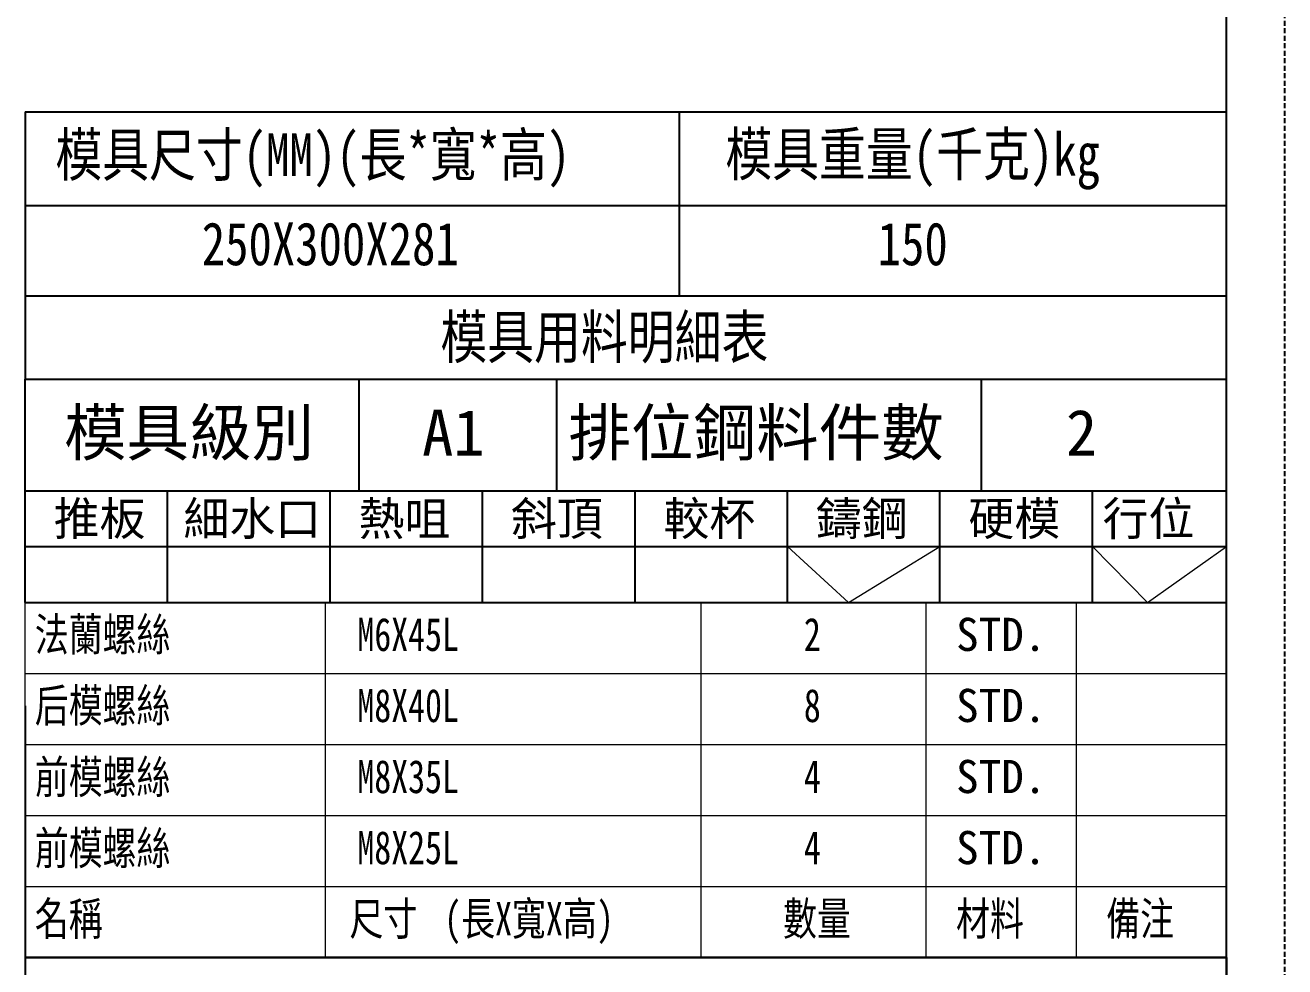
# Model space of a CAD drawing. Header units: inches. Extents: x 149964 to 151052, y -48230 to -47460.
# Drawn here: x 150800.4 to 151052.1, y -48056.3 to -47868.1 of the extents above; entities that cross this region are included whole.
import ezdxf

# ---------------------------------------------------------------- set-up
doc = ezdxf.new("R2010")
doc.units = ezdxf.units.IN
doc.header["$LTSCALE"] = 2
doc.header["$MEASUREMENT"] = 0
doc.linetypes.add('DASHED', pattern=[0.75, 0.5, -0.25])
doc.layers.get('0').update_dxf_attribs({"linetype": 'CONTINUOUS'})
doc.layers.add('A', color=7, linetype='CONTINUOUS')
doc.layers.add('dim', color=3, linetype='CONTINUOUS', lineweight=15)
doc.layers.add('MBOM-ASSIS-LAYER', color=71, linetype='CONTINUOUS', lineweight=9)
doc.styles.add('style1', font='mingliu.ttc', dxfattribs={"width": 0.75})
doc.styles.add('新字体', font='KAIU.TTF', dxfattribs={"width": 0.75})

msp = doc.modelspace()

# ---------------------------------------------------------------- linework, layer by layer
at = {"color": 0}
for p, q in [((150800.359, -47885.405), (151040.477, -47885.405)), ((150800.359, -47885.405), (150800.359, -47938.865)), ((150931.068, -47885.405), (150931.068, -47922.181)), ((150800.359, -47904.184), (151040.477, -47904.184))]:
    msp.add_line(p, q, dxfattribs=at)
for p, q in [((151040.477, -47938.865), (151040.477, -47885.405)), ((150800.359, -47922.181), (151040.477, -47922.181)), ((150800.359, -47938.865), (151040.477, -47938.865))]:
    msp.add_line(p, q)
at = {"layer": 'A', "linetype": 'DASHED'}
msp.add_line((151052.103, -48229.734), (151052.103, -47460.013), dxfattribs=at)
at = {"layer": 'A'}
for p, q in [((151040.48, -48218.111), (151040.48, -47471.637)), ((150800.359, -47938.865), (151040.477, -47938.865)), ((150800.359, -47983.439), (150800.359, -47938.865)), ((150867.108, -47961.152), (150867.108, -47938.865)), ((150906.586, -47961.152), (150906.586, -47938.865)), ((150991.46, -47961.152), (150991.46, -47938.865)), ((151040.48, -47983.439), (151040.477, -47938.865)), ((150800.359, -47961.152), (151040.477, -47961.152)), ((150800.359, -47961.152), (151000.457, -47961.152)), ((150828.803, -47983.439), (150828.803, -47961.152)), ((150861.3, -47983.439), (150861.3, -47961.152)), ((150891.771, -47983.439), (150891.771, -47961.152)), ((150922.241, -47983.439), (150922.241, -47961.152)), ((150952.712, -47983.439), (150952.712, -47961.152)), ((150983.182, -47983.439), (150983.182, -47961.152)), ((151013.653, -47983.439), (151013.653, -47961.152)), ((150800.359, -47972.296), (151040.477, -47972.296)), ((150800.359, -47983.439), (151040.481, -47983.439)), ((150800.357, -48004.091), (150800.358, -48218.111)), ((150800.358, -48054.428), (151040.48, -48054.428)), ((151040.481, -48054.428), (150800.358, -48054.428)), ((151040.48, -48054.428), (151040.48, -48218.111))]:
    msp.add_line(p, q, dxfattribs=at)
at = {"layer": 'dim', "linetype": 'ByBlock'}
for p, q in [((150952.712, -47972.296), (150964.93, -47983.439)), ((150964.93, -47983.439), (150983.182, -47972.296)), ((151013.653, -47972.296), (151024.642, -47983.439)), ((151024.642, -47983.439), (151040.477, -47972.296))]:
    msp.add_line(p, q, dxfattribs=at)
at = {"layer": 'MBOM-ASSIS-LAYER'}
for p, q in [((150800.358, -47983.439), (151040.48, -47983.439)), ((150800.358, -47983.439), (151040.48, -47983.439)), ((150800.358, -48054.428), (150800.358, -47983.439)), ((150860.388, -48054.428), (150860.388, -47983.439)), ((150935.426, -48054.428), (150935.426, -47983.439)), ((150980.449, -48054.428), (150980.449, -47983.439)), ((151010.465, -48054.428), (151010.465, -47983.439)), ((151040.48, -48054.428), (151040.481, -47983.439)), ((150800.358, -47997.637), (151040.48, -47997.637)), ((150800.356, -48011.835), (151040.478, -48011.835)), ((150800.358, -48026.033), (151040.48, -48026.033)), ((150800.358, -48040.23), (151040.48, -48040.23)), ((150800.358, -48054.428), (151040.48, -48054.428))]:
    msp.add_line(p, q, dxfattribs=at)

# ---------------------------------------------------------------- texts
at = {"layer": 'A', "style": 'style1'}
for s, height, p in [('模具級別', 9.1626, (150808.102, -47954.101)), ('A1', 9.1626, (150879.687, -47954.101)), ('排位鋼料件數', 9.1626, (150908.948, -47954.101)), ('2', 9.163, (151008.357, -47954.101)), ('推板', 6.7192, (150806.048, -47970.058)), ('細水口', 6.7192, (150831.989, -47970.058)), ('熱咀', 6.7192, (150866.989, -47970.058)), ('斜頂', 6.7192, (150897.46, -47970.058)), ('較杯', 6.7192, (150927.93, -47970.058)), ('鑄鋼', 6.7192, (150958.401, -47970.058)), ('硬模', 6.7192, (150988.871, -47970.058)), ('行位', 6.7192, (151015.696, -47970.058))]:
    msp.add_text(s, height=height, dxfattribs=at).set_placement(p)
at = {"layer": 'dim', "linetype": 'ByBlock', "style": 'style1', "width": 0.8}
for s, height, p in [('模具尺寸(MM)(長*寬*高)', 8.58212, (150806.377, -47898.29)), ('模具重量(千克)kg', 8.5821, (150940.282, -47898.173)), ('250X300X281', 8.58212, (150835.644, -47916.087)), ('150', 8.5821, (150970.731, -47916.087)), ('模具用料明細表', 8.5821, (150883.324, -47934.702))]:
    msp.add_text(s, height=height, dxfattribs=at).set_placement(p)
at = {"layer": 'MBOM-ASSIS-LAYER', "style": '新字体', "width": 0.75}
for s, height, p in [('法蘭螺絲', 6.6256, (150802.27, -47993.157)), ('M6X45L', 6.6256, (150866.751, -47993.157)), ('2', 6.626, (150955.986, -47993.157)), ('后模螺絲', 6.6256, (150802.27, -48007.355)), ('M8X40L', 6.6256, (150866.751, -48007.355)), ('8', 6.626, (150955.986, -48007.355)), ('前模螺絲', 6.6256, (150802.27, -48021.643)), ('M8X35L', 6.6256, (150866.752, -48021.553)), ('4', 6.626, (150955.986, -48021.553)), ('前模螺絲', 6.6256, (150802.27, -48035.841)), ('M8X25L', 6.6256, (150866.752, -48035.751)), ('4', 6.626, (150955.986, -48035.751)), ('名稱', 6.6256, (150802.27, -48049.948)), ('尺寸', 6.6256, (150865.17, -48049.948)), ('(長X寬X高)', 6.6256, (150884.112, -48049.948)), ('數量', 6.6256, (150951.821, -48049.948)), ('材料', 6.6256, (150986.406, -48049.948)), ('備注', 6.6256, (151016.421, -48049.948))]:
    msp.add_text(s, height=height, dxfattribs=at).set_placement(p)
at = {"layer": 'MBOM-ASSIS-LAYER', "style": 'style1'}
for p in [(150986.406, -47993.157), (150986.406, -48007.355), (150986.406, -48021.553), (150986.406, -48035.751)]:
    msp.add_text('STD.', height=6.6256, dxfattribs=at).set_placement(p)

doc.saveas('drawing.dxf')
